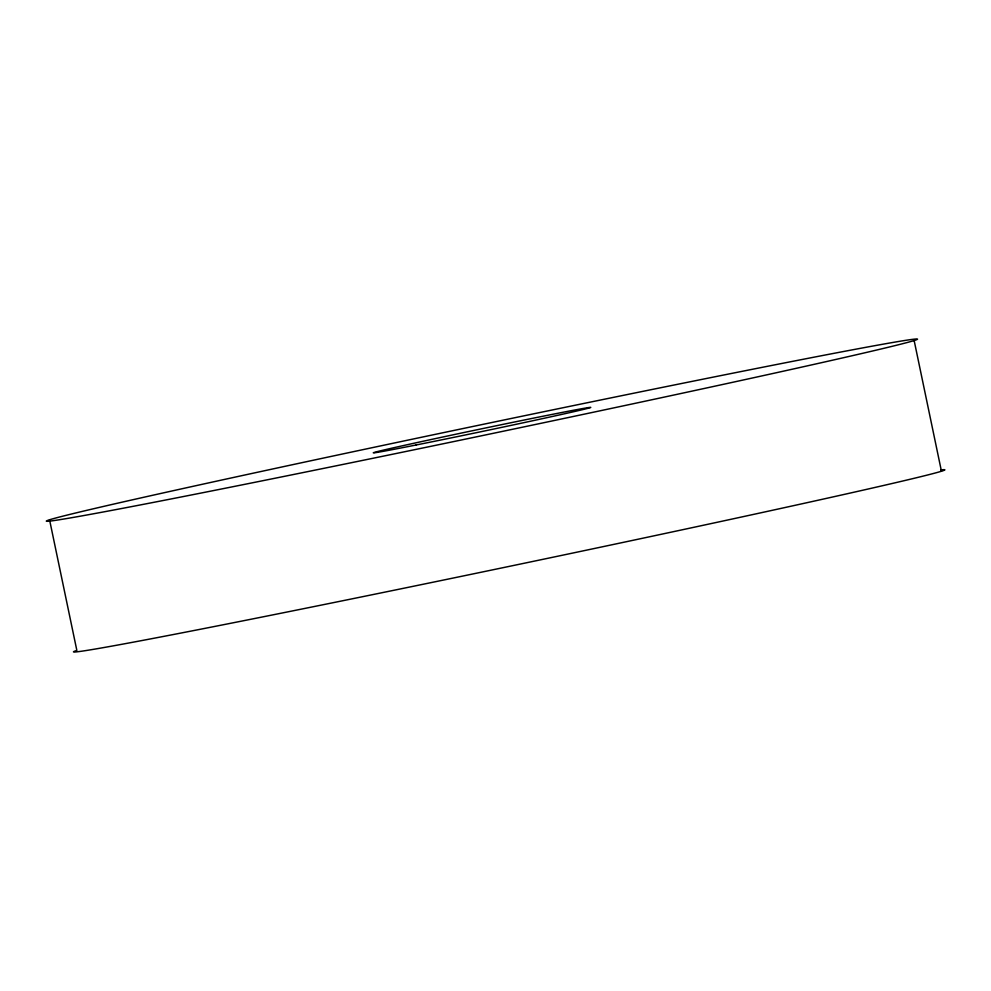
<?xml version="1.0" encoding="UTF-8"?>
<svg xmlns="http://www.w3.org/2000/svg" width="991" height="991" viewBox="0 0 991 991"><rect width="100%" height="100%" fill="white"/><g stroke="black" fill="none" stroke-linecap="round" stroke-linejoin="round"><path stroke-width="1.49" d="M914.148 340.545A445.095 5.438 -11.8 0 1 218.714 489.542A445.095 5.438 -11.8 0 1 312.685 460.369A445.095 5.438 -11.8 0 1 914.148 340.545L941.45 471.245M49.55 519.755L76.852 650.455A445.095 5.438 -11.8 0 0 511.79 565.849A445.095 5.438 -11.8 0 0 940.769 469.932M416.059 444.996A111.277 1.363 -11.8 0 0 589.918 407.747A111.277 1.363 -11.8 0 0 439.558 437.7A111.277 1.363 -11.8 0 0 416.059 444.996"/></g></svg>
